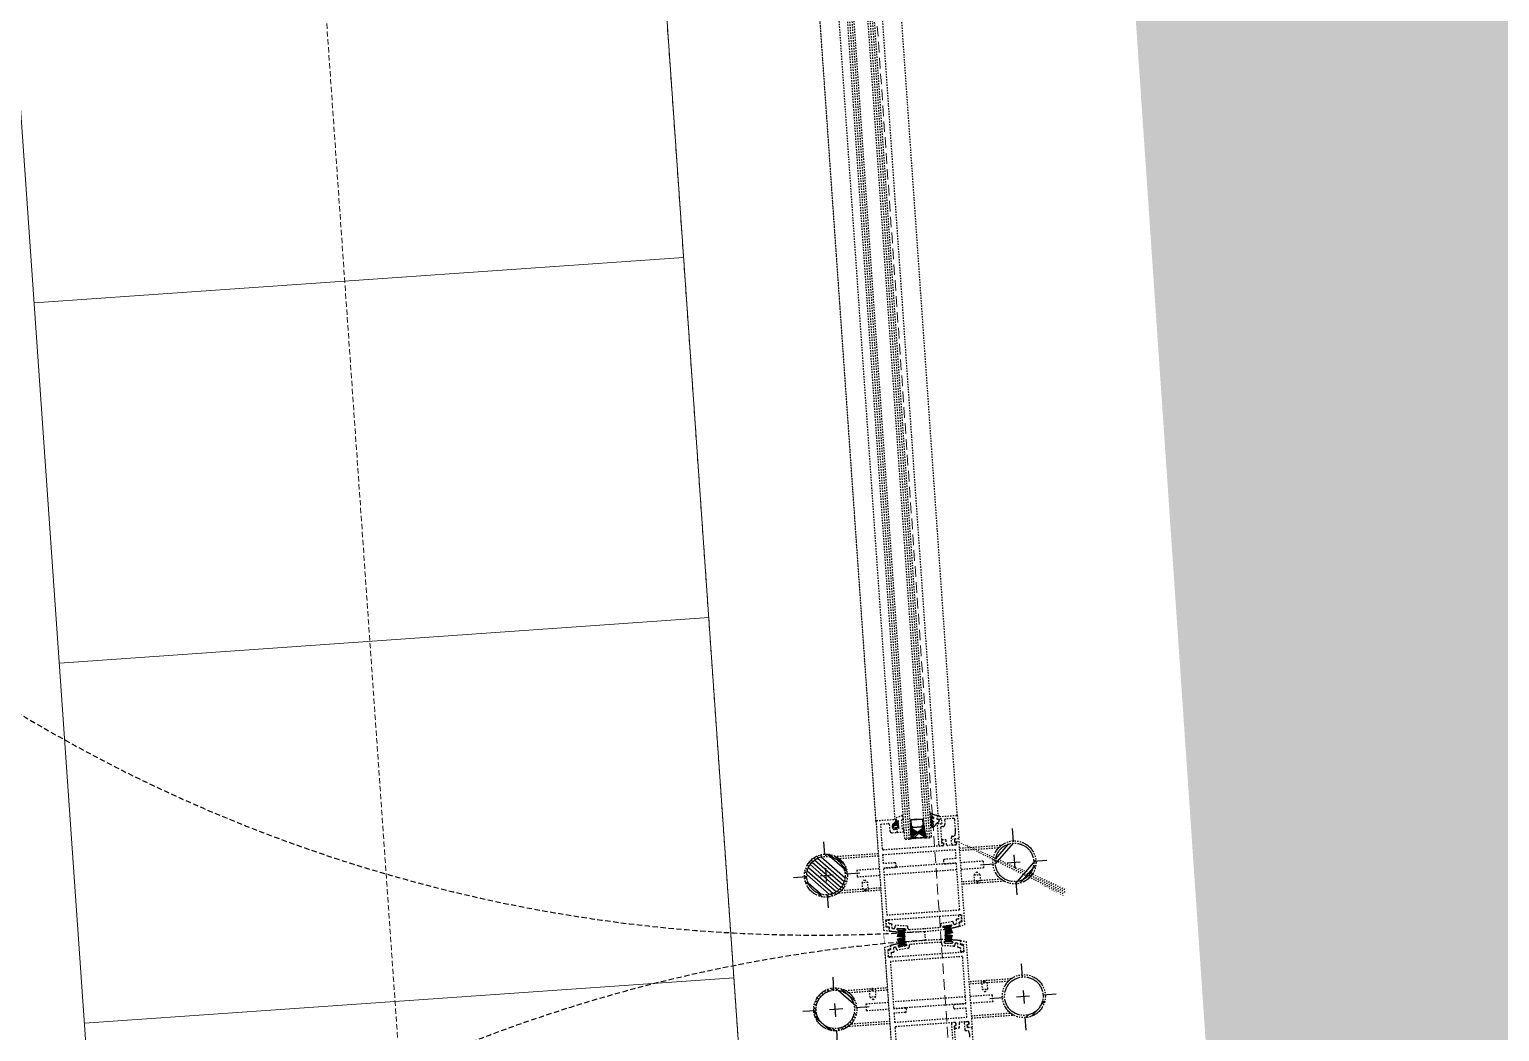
# Model space of a CAD drawing. Header units: millimetres. Extents: x 306 to 836129804, y -168137 to 818603917.
# Drawn here: x 834505250 to 834506549, y 818033985 to 818034870 of the extents above; entities that cross this region are included whole.
import ezdxf

# ---------------------------------------------------------------- set-up
doc = ezdxf.new("R2010")
doc.units = ezdxf.units.MM
doc.header["$LTSCALE"] = 3
for name, pattern in [('ACAD_ISO03W100', [30, 12, -18]), ('B0606', [0.7813, 0.39065, -0.39065]), ('B0701', [2.34375, 1.5625, -0.78125]), ('B0703', [4.6875, 3.125, -1.5625]), ('CENTER2', [1.125, 0.75, -0.125, 0.125, -0.125])]:
    doc.linetypes.add(name, pattern=pattern)
for name, color, linetype in [('_LTC', 251, 'Continuous'), ('CEN', 8, 'CENTER2'), ('ELASTOMER', 251, 'Continuous'), ('ELASTOMER-V', 251, 'Continuous'), ('EXTRUSION', 251, 'Continuous'), ('EXTRUSION-V', 251, 'Continuous'), ('GLASS', 251, 'Continuous'), ('GLASS-V', 251, 'Continuous'), ('HATCH', 251, 'Continuous'), ('SILICONE', 8, 'Continuous'), ('SILICONE-V', 9, 'Continuous'), ('ss', 1, 'Continuous'), ('STEEL', 251, 'Continuous'), ('STEEL-V', 251, 'Continuous')]:
    doc.layers.add(name, color=color, linetype=linetype)
for name, color, linetype, lineweight in [('Eva-New', 1, 'ACAD_ISO03W100', 18), ('Hatch (LTC&CB)', 252, 'Continuous', 35), ('UAJ-21EXWA', 251, 'Continuous', 35), ('UAJ-21EXWA-a', 251, 'Continuous', 9), ('UAJ-21EXWA-c', 251, 'Continuous', 9), ('UAJ-23FLOR-h', 251, 'Continuous', 9), ('UAJ-23FLOR-y', 251, 'B0701', 9), ('UAJ-23FLOR-z', 251, 'B0703', 9)]:
    doc.layers.add(name, color=color, linetype=linetype, lineweight=lineweight)

# ---------------------------------------------------------------- blocks, each defined once
blk = doc.blocks.new('*U1558')
at = {"layer": 'UAJ-21EXWA'}
blk.add_lwpolyline([(10500, 85), (10600, 85), (10600, 302), (10500, 302)], close=True, dxfattribs=at)
at = {"layer": 'UAJ-21EXWA-a'}
for points in [[(9800, 305), (9057.5, 305), (9057.5, 335), (9800, 335)], [(9800, 305), (10542.5, 305), (10542.5, 335), (9800, 335)], [(10546.5, 302), (10546.5, 335), (10553.5, 335), (10553.5, 302)], [(11300, 305), (10557.5, 305), (10557.5, 335), (11300, 335)]]:
    blk.add_lwpolyline(points, dxfattribs=at)
at = {"layer": 'UAJ-21EXWA-c'}
for p, q in [((9057.5, 325), (9800, 325)), ((10542.5, 325), (9800, 325)), ((10530.5, 315), (10530.5, 325)), ((10557.5, 325), (11300, 325)), ((10569.5, 315), (10569.5, 325)), ((9800, 315), (9057.5, 315)), ((9800, 315), (10542.5, 315)), ((11300, 315), (10557.5, 315))]:
    blk.add_line(p, q, dxfattribs=at)
blk.add_lwpolyline([(10505, 90), (10595, 90), (10595, 297), (10505, 297)], close=True, dxfattribs=at)
for points in [[(10505, 247), (10595, 247)], [(10505, 242), (10595, 242)]]:
    blk.add_lwpolyline(points, dxfattribs=at)
blk = doc.blocks.new('A$C79175812')
at = {"linetype": 'Continuous'}
for p, q in [((6.2, 5.5), (0, 6)), ((6.2, 4.9), (0, 5.1)), ((6.4, 4), (0, 3.3)), ((6.1, 6), (0.1, 6.6)), ((6.3, 4.4), (0.1, 4.1)), ((6.4, 3.5), (0.2, 2.4)), ((6.5, 3), (0.4, 1.4)), ((6.5, 2.5), (0.6, 0.5)), ((6.6, 1.9), (0.8, 0))]:
    blk.add_line(p, q, dxfattribs=at)
blk.add_lwpolyline([(6.7, 0.6), (6, 7.4), (7.1, 7.5), (7.8, 0.8)], close=True, dxfattribs=at)
blk = doc.blocks.new('IGU B')
h = blk.add_hatch()
h.set_pattern_fill('HONEY', color=256, scale=10, style=0)
h.set_pattern_definition([(360, (-22, -1), (1.875, -1.08253), [1.25, -2.5]), (240, (-22, -1), (-1.875, -1.08253), [1.25, -2.5]), (300, (-22, -1), (4e-09, -2.165064), [-2.5, 1.25])])
edge = h.paths.add_edge_path()
edge.add_arc((-11.2, 10.8), 0.2, 180, 232)
edge.add_line((-11.4, 10.6), (-9.7, 9.3))
edge.add_arc((-9.6, 9.5), 0.2, 232, 270)
edge.add_line((-9.6, 9.3), (-6, 9.3))
edge.add_line((-6, 9.3), (-2.4, 9.3))
edge.add_arc((-2.4, 9.5), 0.2, 270, 308)
edge.add_line((-2.3, 9.3), (-0.6, 10.6))
edge.add_arc((-0.7, 10.8), 0.2, 308, 360)
edge.add_line((-0.5, 10.8), (-0.5, 15.5))
edge.add_arc((-0.7, 15.5), 0.2, 0, 90)
edge.add_line((-0.8, 15.7), (-11.2, 15.7))
edge.add_arc((-11.2, 15.5), 0.2, 90, 180)
edge.add_line((-11.4, 15.5), (-11.4, 10.8))
at = {"layer": 'SILICONE'}
h = blk.add_hatch(dxfattribs=at)
h.set_pattern_fill('DOTS', color=256, scale=3, angle=180, style=0)
h.set_pattern_definition([(180, (-2190.91149, -5947.57504), (-0.09375, -0.1875), [0, -0.1875])])
edge = h.paths.add_edge_path()
edge.add_arc((-10.8, -5.9), 15, 85.3838, 94.6162, ccw=False)
edge.add_arc((-9.6, 9.5), 0.474, 230.8945, 271.1055, ccw=False)
edge.add_line((-9.9, 9.1), (-11.6, 10.4))
edge.add_arc((-11.2, 10.8), 0.5, 180, 232, ccw=False)
edge.add_line((-11.8, 10.8), (-12, 10.8))
edge.add_line((-12, 10.8), (-12, 9))
h = blk.add_hatch(dxfattribs=at)
h.set_pattern_fill('DOTS', color=256, scale=3, angle=90, style=0)
h.set_pattern_definition([(90, (-2190.91149, -5947.57504), (-0.1875, 0.09375), [0, -0.1875])])
edge = h.paths.add_edge_path()
edge.add_arc((-1.2, -5.9), 15, 85.3838, 94.6162)
edge.add_arc((-2.4, 9.5), 0.474, 268.8945, 309.1055)
edge.add_line((-2.1, 9.1), (-0.4, 10.4))
edge.add_arc((-0.8, 10.8), 0.5, 308, 360)
edge.add_line((-0.2, 10.8), (0, 10.8))
edge.add_line((0, 10.8), (0, 9))
at = {"layer": 'SILICONE-V'}
h = blk.add_hatch(dxfattribs=at)
h.set_pattern_fill('ANSI37', color=256, scale=20, angle=45, style=0)
h.set_pattern_definition([(90, (0, 0), (-2.5, 4e-16), []), (180, (0, 0), (-4e-16, -2.5), [])])
edge = h.paths.add_edge_path()
edge.add_arc((-6, -64.4), 63.7, 83.6958, 96.3042)
edge.add_line((-13, -1), (-12, 0))
edge.add_line((-12, 0), (-12, 9))
edge.add_arc((-10.8, -6.8), 15.8, 85.5337, 94.4663, ccw=False)
edge.add_line((-9.5, 9), (-2.5, 9))
edge.add_arc((-1.2, -5.8), 14.8, 85.2311, 94.7689, ccw=False)
edge.add_line((0, 9), (0, 0))
edge.add_line((0, 0), (1, -1))
for p, q in [((-9.2, 16, 0), (-9.2, 15.7, 0)), ((-8.6, 16, 0), (-8.6, 15.7, 0)), ((-3.4, 16, 0), (-3.4, 15.7, 0)), ((-2.8, 16, 0), (-2.8, 15.7, 0))]:
    blk.add_line(p, q)
for points in [[(-6, 9), (-2.4, 9, 0.167343), (-2.1, 9.1), (-0.4, 10.4, 0.230868), (-0.2, 10.8), (-0.2, 15.5, 0.414214), (-0.8, 16), (-6, 16), (-11.2, 16, 0.414214), (-11.8, 15.5), (-11.8, 10.8, 0.230868), (-11.6, 10.4), (-9.9, 9.1, 0.167343), (-9.6, 9)], [(-11.4, 10.8, 0.230868), (-11.4, 10.6), (-9.7, 9.3, 0.167343), (-9.6, 9.3), (-6, 9.3), (-2.4, 9.3, 0.167343), (-2.3, 9.3), (-0.6, 10.6, 0.230868), (-0.5, 10.8), (-0.5, 15.5, 0.414214), (-0.8, 15.7), (-11.2, 15.7, 0.414214), (-11.4, 15.5)]]:
    blk.add_lwpolyline(points, format="xyb", close=True)
at = {"layer": 'SILICONE'}
for points in [[(1, -1, 0.05507), (-13, -1), (-12, 0), (-12, 9, -0.038996), (-9.5, 9), (-2.5, 9, -0.041641), (0, 9), (0, 0)], [(-12, 9, -0.040306), (-9.6, 9, -0.177276), (-9.9, 9.1), (-11.6, 10.4, -0.230868), (-11.8, 10.8), (-12, 10.8)], [(0, 9, 0.040306), (-2.4, 9, 0.177276), (-2.1, 9.1), (-0.4, 10.4, 0.230868), (-0.2, 10.8), (0, 10.8)]]:
    blk.add_lwpolyline(points, format="xyb", close=True, dxfattribs=at)
blk = doc.blocks.new('EWS3 double door')
at = {"layer": 'ELASTOMER-V', "linetype": 'B0606'}
h = blk.add_hatch(dxfattribs=at)
h.set_pattern_fill('ANSI31', color=256, scale=15, style=0)
h.set_pattern_definition([(135, (-72789.537, 21586.7557), (1.325825, 1.325825), [])])
edge = h.paths.add_edge_path()
edge.add_arc((-73448.4, 21866.8), 0.3, 443.8744, 540)
edge.add_line((-73448.7, 21866.8), (-73448.7, 21865.2))
edge.add_line((-73448.7, 21865.2), (-73451.2, 21865.2))
edge.add_line((-73451.2, 21865.2), (-73451.2, 21867.4))
edge.add_line((-73451.2, 21867.4), (-73451.4, 21867.4))
edge.add_arc((-73451, 21866.2), 1.29, 110.1753, 168.7382)
edge.add_arc((-73466.9, 21868.3), 14.8, 325.1246, 352.5786, ccw=False)
edge.add_arc((-73454.4, 21859.7), 0.4, 152.9981, 276.1279)
edge.add_arc((-73455.9, 21864.4), 5.31, 286.2793, 332.8157)
edge.add_arc((-73450.9, 21861.8), 0.3, 90, 152.4549, ccw=False)
edge.add_line((-73450.9, 21862.1), (-73450.2, 21862.1))
edge.add_arc((-73450.2, 21861.8), 0.3, -27.0813, 90, ccw=False)
edge.add_arc((-73455.7, 21865.3), 6.86, 307.5366, 328.1288, ccw=False)
edge.add_arc((-73451.2, 21859.7), 0.4, 152.9981, 276.1278)
edge.add_arc((-73451.5, 21863.6), 4.28, 275.4061, 334.0056)
edge.add_arc((-73447.4, 21861.6), 0.3, 90, 158.9642, ccw=False)
edge.add_line((-73447.4, 21861.9), (-73446.9, 21861.9))
edge.add_arc((-73446.9, 21861.6), 0.3, -19.289, 90, ccw=False)
edge.add_arc((-73449.5, 21862.5), 3.03, 299.8584, 340.2156, ccw=False)
edge.add_arc((-73447.6, 21859.7), 0.4, 152.9981, 276.1278)
edge.add_arc((-73447.9, 21862.3), 3.01, 275.726, 323.8042)
edge.add_arc((-73442.7, 21859.1), 3.09, 132.6612, 152.0795, ccw=False)
edge.add_line((-73444.8, 21861.3), (-73444, 21861.3))
edge.add_arc((-73444.1, 21860.7), 0.618, 307.3204, 439.9711, ccw=False)
edge.add_arc((-73444.9, 21862.1), 2.19, 267.0776, 303.5824, ccw=False)
edge.add_arc((-73444.7, 21859.7), 0.4, 152.998, 276.1278)
edge.add_arc((-73444.5, 21862.1), 2.84, 266.6947, 321.7001)
edge.add_arc((-73444.2, 21860.7), 2.03, 350.5805, 407.6819)
edge.add_arc((-73435.4, 21872.6), 12.8, 209.1762, 234.2146, ccw=False)
edge.add_arc((-73448.6, 21863.7), 3.36, 412.0346, 445.7642)
h = blk.add_hatch(dxfattribs=at)
h.set_pattern_fill('ANSI31', color=256, scale=15, style=0)
h.set_pattern_definition([(135, (-72789.537, 21574.7557), (1.325825, 1.325825), [])])
edge = h.paths.add_edge_path()
edge.add_line((-73442.9, 21829.2), (-73439.9, 21829.2))
edge.add_line((-73439.9, 21829.2), (-73439.9, 21835.2))
edge.add_line((-73439.9, 21835.2), (-73442.3, 21835.2))
edge.add_line((-73442.3, 21835.2), (-73442.3, 21834))
edge.add_line((-73442.3, 21834), (-73450.9, 21834))
edge.add_line((-73450.9, 21834), (-73450.9, 21835.2))
edge.add_line((-73450.9, 21835.2), (-73453.8, 21835.2))
edge.add_arc((-73453.8, 21834.7), 0.5, 90, 180)
edge.add_line((-73454.3, 21834.7), (-73452.3, 21828.1))
edge.add_line((-73452.3, 21828.1), (-73451.2, 21828.1))
edge.add_line((-73451.2, 21828.1), (-73451.2, 21829.2))
edge.add_line((-73451.2, 21829.2), (-73447.4, 21829.2))
edge.add_arc((-73447.4, 21828.2), 1, -0.2582, 90, ccw=False)
edge.add_line((-73446.4, 21828.2), (-73446.4, 21827.5))
edge.add_line((-73446.4, 21827.5), (-73447.8, 21827.9))
edge.add_line((-73447.8, 21827.9), (-73447.9, 21826.7))
edge.add_line((-73447.9, 21826.7), (-73445.3, 21826))
edge.add_line((-73445.3, 21826), (-73442.8, 21826.6))
edge.add_line((-73442.8, 21826.6), (-73442.8, 21827.9))
edge.add_line((-73442.8, 21827.9), (-73444.2, 21827.5))
edge.add_line((-73444.2, 21827.5), (-73444.2, 21828.2))
edge.add_arc((-73443.1, 21828.1), 1.14, 81.6429, 176.8341, ccw=False)
edge = h.paths.add_edge_path(flags=16)
edge.add_line((-73450.4, 21832.6), (-73442.7, 21832.6))
edge.add_arc((-73442.7, 21832.1), 0.5, 0, 90, ccw=False)
edge.add_line((-73442.2, 21832.1), (-73442.2, 21831.5))
edge.add_arc((-73442.7, 21831.5), 0.5, 270, 360, ccw=False)
edge.add_line((-73442.7, 21831), (-73450.4, 21831))
edge.add_arc((-73450.4, 21831.5), 0.5, 180, 270, ccw=False)
edge.add_line((-73450.9, 21831.5), (-73450.9, 21832.1))
edge.add_arc((-73450.4, 21832.1), 0.5, 90, 180, ccw=False)
at = {"layer": 'HATCH', "linetype": 'B0606'}
h = blk.add_hatch(dxfattribs=at)
h.set_pattern_fill('ANSI32', color=256, scale=0.3, style=0)
h.set_pattern_definition([(315, (-93888.6235, 49681.4213), (-2.02055763, -2.02055763), []), (315, (-93887.2765, 49681.4213), (-2.02055763, -2.02055763), [])])
edge = h.paths.add_edge_path(flags=17)
edge.add_arc((-73406.2, 21930.7), 17, 86.0011, 446.0011)
edge = h.paths.add_edge_path()
edge.add_arc((-73406.2, 21930.7), 19, 86.0011, 446.0011)
h = blk.add_hatch(dxfattribs=at)
h.set_pattern_fill('ANSI32', color=256, scale=0.3, style=0)
h.set_pattern_definition([(315, (-94088.2378, 49681.4213), (-2.02055763, -2.02055763), []), (315, (-94086.8907, 49681.4213), (-2.02055763, -2.02055763), [])])
edge = h.paths.add_edge_path(flags=17)
edge.add_arc((-73287.8, 21930.7), 17, 86.0011, 446.0011)
edge = h.paths.add_edge_path()
edge.add_arc((-73287.8, 21930.7), 19, 86.0011, 446.0011)
h = blk.add_hatch(dxfattribs=at)
h.set_pattern_fill('ANSI32', color=256, scale=0.3, style=0)
h.set_pattern_definition([(45, (-93888.6235, -5986.936), (-2.02055763, 2.02055763), []), (45, (-93887.2765, -5986.936), (-2.02055763, 2.02055763), [])])
edge = h.paths.add_edge_path(flags=17)
edge.add_arc((-73406.2, 21763.7), 17, 86.0011, 446.0011)
edge = h.paths.add_edge_path()
edge.add_arc((-73406.2, 21763.7), 19, 86.0011, 446.0011)
h = blk.add_hatch(dxfattribs=at)
h.set_pattern_fill('ANSI32', color=256, scale=0.3, style=0)
h.set_pattern_definition([(45, (-94088.2378, -5986.936), (-2.02055763, 2.02055763), []), (45, (-94086.8907, -5986.936), (-2.02055763, 2.02055763), [])])
edge = h.paths.add_edge_path(flags=17)
edge.add_arc((-73287.8, 21763.7), 17, 86.0011, 446.0011)
edge = h.paths.add_edge_path()
edge.add_arc((-73287.8, 21763.7), 19, 86.0011, 446.0011)
at = {"linetype": 'B0606'}
blk.add_line((-73351, 21847.2), (-73343, 21847.2), dxfattribs=at)
at = {"layer": 'CEN', "linetype": 'B0606', "ltscale": 10}
for p, q in [((-73406.2, 21900.7), (-73406.2, 21960.7)), ((-73287.8, 21900.7), (-73287.8, 21960.7)), ((-73436.2, 21930.7), (-73376.2, 21930.7)), ((-73257.8, 21930.7), (-73317.8, 21930.7)), ((-73406.2, 21793.7), (-73406.2, 21733.7)), ((-73287.8, 21793.7), (-73287.8, 21733.7)), ((-73436.2, 21763.7), (-73376.2, 21763.7)), ((-73257.8, 21763.7), (-73317.8, 21763.7))]:
    blk.add_line(p, q, dxfattribs=at)
at = {"layer": 'ELASTOMER', "linetype": 'B0606', "elevation": 0}
for points in [[(-73448.4, 21867.1, 0.445886), (-73448.7, 21866.8), (-73448.7, 21865.2), (-73451.2, 21865.2), (-73451.2, 21867.4), (-73451.4, 21867.4, 0.26124), (-73452.3, 21866.4, -0.120367), (-73454.8, 21859.9, 0.595704), (-73454.4, 21859.3, 0.205891), (-73451.2, 21862, -0.279463), (-73450.9, 21862.1), (-73450.2, 21862.1, -0.560493), (-73449.9, 21861.7, -0.090093), (-73451.5, 21859.9, 0.595704), (-73451.1, 21859.3, 0.26141), (-73447.7, 21861.7, -0.310337), (-73447.4, 21861.9), (-73446.9, 21861.9, -0.51663), (-73446.6, 21861.5, -0.177934), (-73448, 21859.9, 0.595704), (-73447.6, 21859.3, 0.212913), (-73445.5, 21860.5, -0.084931), (-73444.8, 21861.3), (-73444, 21861.3, -0.653452), (-73443.7, 21860.2, -0.160643), (-73445, 21859.9, 0.595704), (-73444.6, 21859.3, 0.244723), (-73442.2, 21860.4, 0.254439), (-73442.9, 21862.2, -0.109687), (-73446.6, 21866.4, 0.148245), (-73448.4, 21867.1)], [(-73442.9, 21829.2), (-73439.9, 21829.2), (-73439.9, 21835.2), (-73442.3, 21835.2), (-73442.3, 21834), (-73450.9, 21834), (-73450.9, 21835.2), (-73453.8, 21835.2, 0.414214), (-73454.3, 21834.7), (-73452.3, 21828.1), (-73451.2, 21828.1), (-73451.2, 21829.2), (-73447.4, 21829.2, -0.415534), (-73446.4, 21828.2), (-73446.4, 21827.5), (-73447.8, 21827.9), (-73447.9, 21826.7), (-73445.3, 21826), (-73442.8, 21826.6), (-73442.8, 21827.9), (-73444.2, 21827.5), (-73444.2, 21828.2, -0.441007), (-73442.9, 21829.2)]]:
    blk.add_lwpolyline(points, format="xyb", dxfattribs=at)
at = {"layer": 'EXTRUSION', "linetype": 'B0606'}
for points in [[(-73356.5, 21816.2, 0.414214), (-73357, 21815.7), (-73357, 21814.2, -0.414214), (-73357.5, 21813.7), (-73363, 21813.7, -0.414214), (-73363.5, 21814.2), (-73363.5, 21847.2), (-73363.5, 21880.2, -0.414214), (-73363, 21880.7), (-73357.5, 21880.7, -0.414214), (-73357, 21880.2), (-73357, 21878.8, 0.414214), (-73356.5, 21878.3), (-73353.5, 21878.3), (-73354.5, 21883.2), (-73430.4, 21883.2), (-73430.4, 21880.1, 0.414214), (-73429.4, 21879.1), (-73427.9, 21879.1), (-73427.9, 21880.8), (-73426.2, 21880.8, -0.414214), (-73425.2, 21879.8), (-73425.2, 21872.9, -0.414214), (-73426.2, 21871.9), (-73430.4, 21871.9), (-73430.4, 21868.8, 0.414214), (-73429.4, 21867.8), (-73427.9, 21867.8), (-73427.9, 21869.4), (-73426.2, 21869.4, -0.414214), (-73425.2, 21868.4), (-73425.2, 21816.2, -0.414214), (-73426.2, 21815.2), (-73448.2, 21815.2), (-73448.2, 21821.7, -0.414214), (-73447.2, 21822.7), (-73441.9, 21822.7, 0.414214), (-73439.9, 21824.7), (-73439.9, 21829.2), (-73442.4, 21829.2, 0.414214), (-73443.7, 21827.9), (-73442.4, 21827.9), (-73442.4, 21826.4, -0.423295), (-73448, 21826.4), (-73448, 21827.9), (-73446.7, 21827.9, 0.414214), (-73448, 21829.2), (-73451.2, 21829.2), (-73451.2, 21811.2), (-73354.5, 21811.2), (-73353.5, 21816.2)], [(-73410.2, 21868.2, 0.414214), (-73409.2, 21869.2), (-73409.2, 21879.2), (-73367.5, 21879.2), (-73367.5, 21815.2), (-73409.2, 21815.2), (-73409.2, 21825.2, 0.414214), (-73410.2, 21826.2), (-73412.2, 21826.2, 0.414214), (-73413.2, 21825.2), (-73413.2, 21815.2), (-73421.2, 21815.2), (-73421.2, 21879.2), (-73413.2, 21879.2), (-73413.2, 21869.2, 0.414214), (-73412.2, 21868.2)], [(-73353.8, 21823.6, -0.414214), (-73354.3, 21823.1), (-73354.8, 21823.2, -0.414214), (-73355.2, 21823.7), (-73354.5, 21830.2, -0.414214), (-73354, 21830.6), (-73353.5, 21830.6, -0.414214), (-73353, 21830), (-73353.1, 21829.5, 0.414214), (-73352.6, 21829), (-73352.1, 21828.9, 0.420448), (-73351.6, 21829.4, 0.015235), (-73351, 21847.2, 0.015235), (-73351.6, 21865.1, 0.420448), (-73352.1, 21865.6), (-73352.6, 21865.5, 0.414214), (-73353.1, 21865), (-73353, 21864.5, -0.414214), (-73353.5, 21863.9), (-73354, 21863.9, -0.414214), (-73354.5, 21864.3), (-73355.2, 21870.8, -0.414214), (-73354.8, 21871.3), (-73354.3, 21871.4, -0.414214), (-73353.8, 21870.9), (-73353.7, 21870.4, 0.414214), (-73353.1, 21870), (-73352.6, 21870.1, 0.420449), (-73352.2, 21870.6, 0.0147), (-73353.4, 21878.2), (-73356.7, 21878.2, -0.414214), (-73357.2, 21878.7), (-73357.2, 21880, 0.414214), (-73357.7, 21880.5), (-73362.8, 21880.5, 0.414214), (-73363.3, 21880), (-73363.3, 21878.5, 0.414214), (-73362.8, 21878), (-73360.2, 21878, -0.414214), (-73359.7, 21877.5), (-73359.7, 21876.2, 0.414214), (-73359.2, 21875.7), (-73355.9, 21875.7, -0.364272), (-73355.4, 21875.2, -0.001805), (-73355.3, 21874.3, -0.42994), (-73356.1, 21873.2), (-73357, 21873.1, 0.414214), (-73357.9, 21872), (-73356.8, 21862.5, 0.414214), (-73355.7, 21861.7), (-73354.9, 21861.8, -0.429939), (-73353.7, 21860.8, -0.008299), (-73353.5, 21847.2, -0.008299), (-73353.7, 21833.7, -0.429939), (-73354.9, 21832.7), (-73355.7, 21832.8, 0.414214), (-73356.8, 21831.9), (-73357.9, 21822.5, 0.414214), (-73357, 21821.4), (-73356.1, 21821.3, -0.42994), (-73355.3, 21820.1, -0.001805), (-73355.4, 21819.2, -0.364272), (-73355.9, 21818.8), (-73359.2, 21818.8, 0.414214), (-73359.7, 21818.3), (-73359.7, 21816.9, -0.414214), (-73360.2, 21816.4), (-73362.8, 21816.4, 0.414214), (-73363.3, 21815.9), (-73363.3, 21814.4, 0.414214), (-73362.8, 21813.9), (-73357.7, 21813.9, 0.414214), (-73357.2, 21814.4), (-73357.2, 21815.8, -0.414214), (-73356.7, 21816.3), (-73353.4, 21816.3, 0.0147), (-73352.2, 21823.9, 0.420449), (-73352.6, 21824.4), (-73353.1, 21824.5, 0.414214), (-73353.7, 21824)], [(-73340.3, 21823.6, 0.414214), (-73339.7, 21823.1), (-73339.2, 21823.2, 0.414214), (-73338.8, 21823.7), (-73339.5, 21830.2, 0.414214), (-73340.1, 21830.6), (-73340.6, 21830.6, 0.414214), (-73341, 21830), (-73341, 21829.5, -0.414214), (-73341.4, 21829), (-73341.9, 21828.9, -0.420448), (-73342.5, 21829.4, -0.015235), (-73343, 21847.2, -0.015235), (-73342.5, 21865.1, -0.420448), (-73341.9, 21865.6), (-73341.4, 21865.5, -0.414214), (-73341, 21865), (-73341, 21864.5, 0.414214), (-73340.6, 21863.9), (-73340.1, 21863.9, 0.414214), (-73339.5, 21864.3), (-73338.8, 21870.8, 0.414214), (-73339.2, 21871.3), (-73339.7, 21871.4, 0.414214), (-73340.3, 21870.9), (-73340.3, 21870.4, -0.414214), (-73340.9, 21870), (-73341.4, 21870.1, -0.420449), (-73341.8, 21870.6, -0.0147), (-73340.6, 21878.2), (-73337.4, 21878.2, 0.414214), (-73336.9, 21878.7), (-73336.9, 21880, -0.414214), (-73336.4, 21880.5), (-73331.2, 21880.5, -0.414214), (-73330.7, 21880), (-73330.7, 21878.5, -0.414214), (-73331.2, 21878), (-73333.9, 21878, 0.414214), (-73334.4, 21877.5), (-73334.4, 21876.2, -0.414214), (-73334.9, 21875.7), (-73338.1, 21875.7, 0.364272), (-73338.6, 21875.2, 0.001805), (-73338.8, 21874.3, 0.42994), (-73337.9, 21873.2), (-73337, 21873.1, -0.414214), (-73336.1, 21872), (-73337.2, 21862.5, -0.414214), (-73338.3, 21861.7), (-73339.2, 21861.8, 0.429939), (-73340.3, 21860.8, 0.008299), (-73340.5, 21847.2, 0.008299), (-73340.3, 21833.7, 0.429939), (-73339.2, 21832.7), (-73338.3, 21832.8, -0.414214), (-73337.2, 21831.9), (-73336.1, 21822.5, -0.414214), (-73337, 21821.4), (-73337.9, 21821.3, 0.42994), (-73338.8, 21820.1, 0.001805), (-73338.6, 21819.2, 0.364272), (-73338.1, 21818.8), (-73334.9, 21818.8, -0.414214), (-73334.4, 21818.3), (-73334.4, 21816.9, 0.414214), (-73333.9, 21816.4), (-73331.2, 21816.4, -0.414214), (-73330.7, 21815.9), (-73330.7, 21814.4, -0.414214), (-73331.2, 21813.9), (-73336.4, 21813.9, -0.414214), (-73336.9, 21814.4), (-73336.9, 21815.8, 0.414214), (-73337.4, 21816.3), (-73340.6, 21816.3, -0.0147), (-73341.8, 21823.9, -0.420449), (-73341.4, 21824.4), (-73340.9, 21824.5, -0.414214), (-73340.3, 21824)], [(-73283.8, 21868.2, -0.414214), (-73284.8, 21869.2), (-73284.8, 21879.2), (-73326.5, 21879.2), (-73326.5, 21815.2), (-73284.8, 21815.2), (-73284.8, 21825.2, -0.414214), (-73283.8, 21826.2), (-73281.8, 21826.2, -0.414214), (-73280.8, 21825.2), (-73280.8, 21815.2), (-73272.8, 21815.2), (-73272.8, 21879.2), (-73280.8, 21879.2), (-73280.8, 21869.2, -0.414214), (-73281.8, 21868.2)]]:
    blk.add_lwpolyline(points, format="xyb", close=True, dxfattribs=at)
at = {"layer": 'EXTRUSION', "linetype": 'B0606', "elevation": 0}
blk.add_lwpolyline([(-73441.1, 21867.7), (-73427.7, 21867.7), (-73427.7, 21869.2), (-73426.2, 21869.2, -0.414214), (-73425.2, 21868.2), (-73425.2, 21866.2, -0.414214), (-73426.2, 21865.2), (-73445.1, 21865.2), (-73445.1, 21867.2), (-73444.6, 21867.7), (-73444.6, 21869.2), (-73449.2, 21869.2), (-73449.2, 21868.2), (-73448.7, 21867.7), (-73448.7, 21865.2), (-73451.2, 21865.2), (-73451.2, 21883.2), (-73430.6, 21883.2), (-73430.6, 21879.1), (-73427.7, 21879.1), (-73427.7, 21880.6), (-73426.2, 21880.6, -0.414214), (-73425.2, 21879.6), (-73425.2, 21877.6, -0.414214), (-73426.2, 21876.6), (-73432.1, 21876.6, -0.414214), (-73433.1, 21877.6), (-73433.1, 21879.7, 0.096303), (-73439.1, 21880.7), (-73447.7, 21880.7, 0.414214), (-73448.7, 21879.7), (-73448.7, 21872.7, 0.414214), (-73447.7, 21871.7), (-73444.1, 21871.7, -0.414214), (-73442.1, 21869.7), (-73442.1, 21868.7, 0.414214)], format="xyb", close=True, dxfattribs=at)
at = {"layer": 'EXTRUSION', "linetype": 'B0606'}
blk.add_lwpolyline([(-73242.8, 21811.2), (-73339.6, 21811.2), (-73340.6, 21816.2), (-73337.6, 21816.2, -0.414214), (-73337.1, 21815.7), (-73337.1, 21814.2, 0.414214), (-73336.6, 21813.7), (-73331, 21813.7, 0.414214), (-73330.5, 21814.2), (-73330.5, 21847.2), (-73330.5, 21880.2, 0.414214), (-73331, 21880.7), (-73336.6, 21880.7, 0.414214), (-73337.1, 21880.2), (-73337.1, 21878.8, -0.414214), (-73337.6, 21878.3), (-73340.6, 21878.3), (-73339.6, 21883.2), (-73263.6, 21883.2), (-73263.6, 21880.1, -0.414214), (-73264.6, 21879.1), (-73266.1, 21879.1), (-73266.1, 21880.8), (-73267.8, 21880.8, 0.414214), (-73268.8, 21879.8), (-73268.8, 21872.9, 0.414214), (-73267.8, 21871.9), (-73263.6, 21871.9), (-73263.6, 21868.8, -0.414214), (-73264.6, 21867.8), (-73266.1, 21867.8), (-73266.1, 21869.4), (-73267.8, 21869.4, 0.414214), (-73268.8, 21868.4), (-73268.8, 21816.2, 0.414214), (-73267.8, 21815.2), (-73245.8, 21815.2)], format="xyb", dxfattribs=at)
at = {"layer": 'EXTRUSION', "linetype": 'B0606', "elevation": 0}
for points in [[(-73252.9, 21867.7), (-73266.3, 21867.7), (-73266.3, 21869.2), (-73267.8, 21869.2, 0.414214), (-73268.8, 21868.2), (-73268.8, 21866.2, 0.414214), (-73267.8, 21865.2), (-73248.9, 21865.2)], [(-73242.8, 21883.2), (-73263.5, 21883.2), (-73263.5, 21879.1), (-73266.3, 21879.1), (-73266.3, 21880.6), (-73267.8, 21880.6, 0.414214), (-73268.8, 21879.6), (-73268.8, 21877.6, 0.414214), (-73267.8, 21876.6), (-73262, 21876.6, 0.414214), (-73261, 21877.6), (-73261, 21879.7, -0.096303), (-73255, 21880.7)]]:
    blk.add_lwpolyline(points, format="xyb", dxfattribs=at)
at = {"layer": 'EXTRUSION-V', "linetype": 'B0606'}
for p, q in [((-73451.2, 21883.2, 0), (-74318.9, 21883.2, 0)), ((-73451.2, 21866.4), (-74711, 21866.4, 0)), ((-73451.2, 21828.1, 0), (-74710, 21828.1, 0)), ((-73451.2, 21811.2), (-74318.9, 21811.2))]:
    blk.add_line(p, q, dxfattribs=at)
at = {"layer": 'GLASS', "linetype": 'B0606'}
for points in [[(-74710, 21853.2), (-73434.2, 21853.2), (-73433.2, 21854.2), (-73433.2, 21858.2), (-73434.2, 21859.2), (-74710, 21859.2)], [(-74710, 21835.2), (-73434.2, 21835.2), (-73433.2, 21836.2), (-73433.2, 21840.2), (-73434.2, 21841.2), (-74710, 21841.2)]]:
    blk.add_lwpolyline(points, dxfattribs=at)
at = {"layer": 'GLASS', "linetype": 'B0701'}
for centre, start, end in [((-74717.2, 21847.2), 269.9981, 0.0019), ((-71976.9, 21847.2), 179.9981, 270.0019)]:
    blk.add_arc(centre, 1366.2, start, end, dxfattribs=at)
at = {"layer": 'GLASS-V', "linetype": 'B0606'}
for p, q in [((-74710, 21857.2, 0), (-73433.2, 21857.2)), ((-74710, 21855.2, 0), (-73433.2, 21855.2)), ((-74710, 21839.2, 0), (-73433.2, 21839.2)), ((-74710, 21837.2, 0), (-73433.2, 21837.2))]:
    blk.add_line(p, q, dxfattribs=at)
at = {"layer": 'ss', "linetype": 'B0606'}
for p, q in [((-73409.2, 21879.2), (-73409.2, 21815.2)), ((-73403.2, 21879.2), (-73403.2, 21815.2)), ((-73290.8, 21879.2), (-73290.8, 21815.2)), ((-73284.8, 21879.2), (-73284.8, 21815.2))]:
    blk.add_line(p, q, dxfattribs=at)
at = {"layer": 'STEEL', "linetype": 'B0606'}
for centre, radius in [((-73406.2, 21930.7), 19), ((-73287.8, 21930.7), 19), ((-73406.2, 21930.7), 17), ((-73287.8, 21930.7), 17), ((-73406.2, 21763.7), 19), ((-73406.2, 21763.7), 17), ((-73287.8, 21763.7), 19), ((-73287.8, 21763.7), 17)]:
    blk.add_circle(centre, radius, dxfattribs=at)
at = {"layer": 'STEEL-V', "linetype": 'B0606'}
for p, q in [((-73422.2, 21883.2), (-73422.2, 21920.5)), ((-73420.2, 21883.2), (-73420.2, 21917.9)), ((-73392.2, 21917.9), (-73392.2, 21883.2)), ((-73390.2, 21920.5), (-73390.2, 21883.2)), ((-73303.8, 21920.5), (-73303.8, 21883.2)), ((-73301.8, 21917.9), (-73301.8, 21883.2)), ((-73273.8, 21883.2), (-73273.8, 21917.9)), ((-73271.8, 21883.2), (-73271.8, 21920.5)), ((-73409.2, 21903.2), (-73403.2, 21903.2)), ((-73409.2, 21903.2), (-73409.2, 21883.2)), ((-73403.2, 21903.2), (-73403.2, 21883.2)), ((-73397.6, 21899.4), (-73400.1, 21896.9)), ((-73296.4, 21899.4), (-73293.9, 21896.9)), ((-73290.8, 21903.2), (-73290.8, 21883.2)), ((-73284.8, 21903.2), (-73290.8, 21903.2)), ((-73284.8, 21903.2), (-73284.8, 21883.2)), ((-73397.6, 21894.4), (-73400.1, 21896.9)), ((-73296.4, 21894.4), (-73293.9, 21896.9)), ((-73422.2, 21811.2), (-73422.2, 21774)), ((-73420.2, 21811.2), (-73420.2, 21776.6)), ((-73409.2, 21791.2), (-73409.2, 21811.2)), ((-73403.2, 21791.2), (-73403.2, 21811.2)), ((-73392.2, 21776.6), (-73392.2, 21811.2)), ((-73390.2, 21774), (-73390.2, 21811.2)), ((-73303.8, 21774), (-73303.8, 21811.2)), ((-73301.8, 21776.6), (-73301.8, 21811.2)), ((-73290.8, 21791.2), (-73290.8, 21811.2)), ((-73284.8, 21791.2), (-73284.8, 21811.2)), ((-73273.8, 21811.2), (-73273.8, 21776.6)), ((-73271.8, 21811.2), (-73271.8, 21774)), ((-73397.6, 21800.1), (-73400.1, 21797.6)), ((-73397.6, 21795.1), (-73400.1, 21797.6)), ((-73296.4, 21800.1), (-73293.9, 21797.6)), ((-73296.4, 21795.1), (-73293.9, 21797.6)), ((-73409.2, 21791.2), (-73403.2, 21791.2)), ((-73284.8, 21791.2), (-73290.8, 21791.2))]:
    blk.add_line(p, q, dxfattribs=at)
for points in [[(-73390.2, 21894.4), (-73397.6, 21894.4), (-73397.6, 21899.4), (-73390.2, 21899.4)], [(-73303.8, 21894.4), (-73296.4, 21894.4), (-73296.4, 21899.4), (-73303.8, 21899.4)], [(-73390.2, 21800.1), (-73397.6, 21800.1), (-73397.6, 21795.1), (-73390.2, 21795.1)], [(-73303.8, 21800.1), (-73296.4, 21800.1), (-73296.4, 21795.1), (-73303.8, 21795.1)]]:
    blk.add_lwpolyline(points, dxfattribs=at)
for points in [[(-73391.6, 21897.4), (-73391.6, 21896.3), (-73390.2, 21896.3), (-73390.2, 21897.4)], [(-73302.5, 21897.4), (-73302.5, 21896.3), (-73303.8, 21896.3), (-73303.8, 21897.4)], [(-73391.6, 21797.1), (-73391.6, 21798.1), (-73390.2, 21798.1), (-73390.2, 21797.1)], [(-73302.5, 21797.1), (-73302.5, 21798.1), (-73303.8, 21798.1), (-73303.8, 21797.1)]]:
    blk.add_lwpolyline(points, close=True, dxfattribs=at)
at = {"linetype": 'B0606', "rotation": 179.9999999999999}
blk.add_blockref('A$C79175812', (-73347.2, 21871.7), dxfattribs=at)
at = {"linetype": 'B0606', "xscale": -0.9999999999999998, "rotation": 179.9999999999999}
blk.add_blockref('A$C79175812', (-73346.8, 21871.7), dxfattribs=at)
at = {"linetype": 'B0606', "xscale": -0.9999999999999999}
blk.add_blockref('A$C79175812', (-73347.2, 21822.8), dxfattribs=at)
at = {"linetype": 'B0606'}
blk.add_blockref('A$C79175812', (-73346.8, 21822.8), dxfattribs=at)
at = {"layer": 'GLASS-V', "linetype": 'B0606', "rotation": 90}
blk.add_blockref('IGU B', (-73434.2, 21853.2), dxfattribs=at)
blk = doc.blocks.new('FAC-00-0')
at = {"layer": '_LTC'}
blk.add_lwpolyline([(834535654.4, 818035138.2), (834531807, 818042463.4, 0.251542), (834527168.9, 818045496.2), (834506145.7, 818045365.6, 0.400247), (834505518.9, 818044608.8), (834506473.7, 818030950.4)], format="xyb", dxfattribs=at)
at = {"layer": '_LTC', "xscale": -0.9999999999999999, "rotation": 93.99890841496001}
blk.add_blockref('*U1558', (834505603.7, 818044614.7, 0), dxfattribs=at)
blk.add_wipeout([(834506380.6, 818032639.7), (834506136.3, 818032622.7), (834506139.5, 818032576.3), (834506109.6, 818032574.2), (834505900.9, 818035559.9), (834505933.8, 818035562.2), (834505937, 818035515.8), (834506182.6, 818035533)]).translate(0, 0, 0).dxf.layer = '_LTC'
at = {"layer": '_LTC', "rotation": 273.9989084051782}
blk.add_blockref('EWS3 double door', (834489362.1, 817959377.5, 0), dxfattribs=at)
blk = doc.blocks.new('*U1689')
at = {"layer": 'UAJ-23FLOR-h'}
h = blk.add_hatch(dxfattribs=at)
h.set_pattern_fill('ANSI31', color=256, scale=100, angle=315)
h.set_pattern_definition([(0, (375, 66830.3), (9e-14, 317.5), [])])
h.paths.add_polyline_path([(0, 19901.2), (0, 47929.1), (575, 47929.1), (575, 19901.2)])
for p, q in [((0, 19901.2), (0, 47929.1)), ((575, 47929.1), (575, 20174.2))]:
    blk.add_line(p, q, dxfattribs=at)

msp = doc.modelspace()

# ---------------------------------------------------------------- hatches: boundary and pattern name
at = {"layer": 'Hatch (LTC&CB)', "ltscale": 0.5}
h = msp.add_hatch(color=256, dxfattribs=at)
h.dxf.hatch_style = 1
h.paths.add_polyline_path([(834513554.3, 817967164.2), (834513136, 817973147.6), (834516444.2, 817973378.9), (834516862.5, 817967395.5)])
edge = h.paths.add_edge_path()
edge.add_line((834574531.3, 818045981.8), (834554099.9, 818044553.5))
edge.add_line((834554099.9, 818044553.5), (834551123.8, 818044183.8))
edge.add_line((834551123.8, 818044183.8), (834548209, 818043477.5))
edge.add_line((834548209, 818043477.5), (834545391.4, 818042450))
edge.add_line((834545391.4, 818042450), (834542706.2, 818041114.2))
edge.add_line((834542706.2, 818041114.2), (834540187, 818039486.7))
edge.add_line((834540187, 818039486.7), (834537891.1, 818037557))
edge.add_line((834537891.1, 818037557), (834535879.1, 818035334))
edge.add_line((834535879.1, 818035334), (834535855.4, 818035294.3))
edge.add_line((834535855.4, 818035294.3), (834532032.7, 818042572.4))
edge.add_line((834532032.7, 818042572.4), (834531164.1, 818043800.1))
edge.add_line((834531164.1, 818043800.1), (834530021.3, 818044771.4))
edge.add_line((834530021.3, 818044771.4), (834528673.2, 818045435.3))
edge.add_line((834528673.2, 818045435.3), (834527205.4, 818045748.7))
edge.add_line((834527205.4, 818045748.7), (834506196.4, 818045615.4))
edge.add_arc((834506271.2, 818044617.8), 1000.4, 94.2895, 184.8386)
edge.add_line((834505274.4, 818044533.5), (834507175, 818017345.1))
edge.add_arc((834508006.2, 818017538.1), 853.3, 193.0721, 241.775)
edge.add_line((834507602.7, 818016786.2), (834508069.1, 818016499.3))
edge.add_line((834508069.1, 818016499.3), (834506033.1, 818013635.9))
edge.add_arc((834507255.7, 818012765.2), 1501, 144.5438, 184.7118)
edge.add_line((834505759.8, 818012641.9), (834510574.8, 817943765))
edge.add_arc((834512461.4, 817944222.1), 1941.2, 193.6193, 275.777)
edge.add_line((834512656.8, 817942290.8), (834514135, 817942432.8))
edge.add_line((834514135, 817942432.8), (834515639.6, 817942609.7))
edge.add_line((834515639.6, 817942609.7), (834517125.2, 817942816.6))
edge.add_line((834517125.2, 817942816.6), (834518606.1, 817943055))
edge.add_line((834518606.1, 817943055), (834520081.6, 817943324.7))
edge.add_line((834520081.6, 817943324.7), (834521550.7, 817943623.4))
edge.add_line((834521550.7, 817943623.4), (834523003.2, 817943997.2))
edge.add_line((834523003.2, 817943997.2), (834524434.7, 817944444.8))
edge.add_line((834524434.7, 817944444.8), (834525841.4, 817944965.1))
edge.add_line((834525841.4, 817944965.1), (834527219.6, 817945556.7))
edge.add_line((834527219.6, 817945556.7), (834528566.5, 817946218.3))
edge.add_line((834528566.5, 817946218.3), (834529949.2, 817946963))
edge.add_line((834529949.2, 817946963), (834530025.4, 817945888.7))
edge.add_line((834530025.4, 817945888.7), (834530524.2, 817945923.5))
edge.add_line((834530524.2, 817945923.5), (834531068.3, 817946109.9))
edge.add_line((834531068.3, 817946109.9), (834531037.9, 817946545.8))
edge.add_line((834531037.9, 817946545.8), (834533865.3, 817946000))
edge.add_line((834533865.3, 817946000), (834536130.1, 817945599.4))
edge.add_line((834536130.1, 817945599.4), (834538400.2, 817945229.7))
edge.add_line((834538400.2, 817945229.7), (834540675.1, 817944891.1))
edge.add_line((834540675.1, 817944891.1), (834542954.5, 817944583.7))
edge.add_line((834542954.5, 817944583.7), (834545237.9, 817944307.7))
edge.add_line((834545237.9, 817944307.7), (834547578.8, 817944055.9))
edge.add_line((834547578.8, 817944055.9), (834549775.2, 817943852.7))
edge.add_line((834549775.2, 817943852.7), (834552166.7, 817943704.7))
edge.add_line((834552166.7, 817943704.7), (834554408, 817943602.5))
edge.add_line((834554408, 817943602.5), (834556706.9, 817943525.9))
edge.add_line((834556706.9, 817943525.9), (834559062.8, 817943492.3))
edge.add_line((834559062.8, 817943492.3), (834561264.8, 817943499.6))
edge.add_line((834561264.8, 817943499.6), (834563662.8, 817943545.8))
edge.add_line((834563662.8, 817943545.8), (834565905.1, 817943629.5))
edge.add_line((834565905.1, 817943629.5), (834568202.2, 817943747.6))
edge.add_line((834568202.2, 817943747.6), (834570497.2, 817943902.5))
edge.add_line((834570497.2, 817943902.5), (834572789.3, 817944094.2))
edge.add_line((834572789.3, 817944094.2), (834575076.9, 817944322.4))
edge.add_line((834575076.9, 817944322.4), (834577358.8, 817944599.7))
edge.add_arc((834577188.4, 817949142.5), 4546, 272.1486, 348.0755)
edge.add_line((834581636.3, 817948203.2), (834581931.6, 817949988.8))
edge.add_line((834581931.6, 817949988.8), (834582222.9, 817952167.7))
edge.add_line((834582222.9, 817952167.7), (834582444.6, 817954354.4))
edge.add_line((834582444.6, 817954354.4), (834582596.7, 817956553.6))
edge.add_line((834582596.7, 817956553.6), (834582678.7, 817958758.7))
edge.add_line((834582678.7, 817958758.7), (834582689.6, 817961000.7))
edge.add_line((834582689.6, 817961000.7), (834582627.8, 817963239.9))
edge.add_line((834582627.8, 817963239.9), (834582495, 817965475.7))
edge.add_line((834582495, 817965475.7), (834582352, 817967521.5))
edge.add_line((834582352, 817967521.5), (834582377.3, 817967501.3))
edge.add_line((834582377.3, 817967501.3), (834583280.4, 817967592.4))
edge.add_line((834583280.4, 817967592.4), (834582885.7, 817972682.3))
edge.add_line((834582885.7, 817972682.3), (834582550.8, 817977040.1))
edge.add_line((834582550.8, 817977040.1), (834582280.7, 817980552.7))
edge.add_line((834582280.7, 817980552.7), (834582016.1, 817983880.3))
edge.add_line((834582016.1, 817983880.3), (834581737.3, 817986867.3))
edge.add_line((834581737.3, 817986867.3), (834581397.8, 817990004.4))
edge.add_line((834581397.8, 817990004.4), (834578831.3, 818011297.9))
edge.add_line((834578831.3, 818011297.9), (834578649.4, 818012963.5))
edge.add_line((834578649.4, 818012963.5), (834576771.5, 818039832.1))
edge.add_line((834576771.5, 818039832.1), (834576279.8, 818039797.7))
edge.add_line((834576279.8, 818039797.7), (834575932.2, 818044771.2))
edge.add_arc((834574630, 818044680.2), 1305.4, 3.9947, 94.3359)

# ---------------------------------------------------------------- next in the draw order: block references
msp.add_blockref('FAC-00-0', (0, 0))

# ---------------------------------------------------------------- next in the draw order: hatches: boundary and pattern name
at = {"layer": 'Eva-New', "linetype": 'Continuous', "ltscale": 0.01}
h = msp.add_hatch(dxfattribs=at)
h.set_pattern_fill('ANSI31', color=8, scale=350, angle=4)
edge = h.paths.add_edge_path()
edge.add_arc((834611513.5, 818068145.3), 14100, 55.19003, 154.55961)
edge.add_line((834598780.8, 818074202.3), (834595240.4, 818066761.5))
edge.add_arc((834589822.4, 818069339.4), 6000, 273.99891, 334.55466, ccw=False)
edge.add_line((834590240.8, 818063354), (834585554.5, 818063026.4))
edge.add_arc((834584989.7, 818071106.6), 8100, 264.22005, 273.99891, ccw=False)
edge.add_line((834584173.9, 818063047.8), (834580415.7, 818063428.2))
edge.add_arc((834579106.5, 818050494.3), 13000, 84.22005, 93.99078)
edge.add_line((834578201.8, 818063462.8), (834574221.9, 818063185.1))
edge.add_arc((834573731.5, 818070170.7), 7002.7, 184.51827, 274.01606, ccw=False)
edge.add_arc((834553791.1, 818068592.8), 13000, 4.5275, 25.16519)
edge.add_line((834565557.2, 818074120.8), (834563375.7, 818078764))
edge.add_arc((834569693, 818081779.4), 7000, 186.262, 205.51623, ccw=False)
edge.add_line((834562734.7, 818081015.8), (834561851.4, 818093822.5))
edge.add_arc((834568795.8, 818094576.9), 6985.2, 103.79341, 186.19964, ccw=False)
edge.add_line((834567130.3, 818101360.6), (834607739, 818104323.6))
edge.add_arc((834606780.3, 818117304), 13015.7, 274.22381, 392.85963)
edge.add_arc((834623587.3, 818128173.9), 7000, 183.99891, 212.95394, ccw=False)
edge.add_line((834616604.4, 818127685.7), (834614554.5, 818157541.2))
edge.add_line((834614554.5, 818157541.2), (834608569.1, 818157122.8))
edge.add_line((834608569.1, 818157122.8), (834610619, 818127267.3))
edge.add_arc((834623587.3, 818128173.9), 13000, 183.99891, 212.85793)
edge.add_arc((834606785.2, 818117301.6), 7013, -85.8705, 32.99491, ccw=False)
edge.add_line((834607290.2, 818110306.8), (834542916.4, 818105772.6))
edge.add_line((834542916.4, 818105772.6), (834543332.2, 818099784.9))
edge.add_line((834543332.2, 818099784.9), (834548339.9, 818100139.7))
edge.add_arc((834548849.6, 818093135.6), 7022.6, 1.91789, 94.16193, ccw=False)
edge.add_line((834555868.3, 818093370.6), (834556822.6, 818079614.5))
edge.add_arc((834565030.4, 818080333.9), 8239.3, 185.00928, 211.27676)
edge.add_line((834557988.5, 818076056.3), (834560014.6, 818071842.8))
edge.add_arc((834553704.9, 818068780), 7013.8, -83.41201, 25.89189, ccw=False)
edge.add_line((834554509.6, 818061812.5), (834511331.3, 818058806.1))
edge.add_arc((834510845.1, 818065789.2), 7000, 141.87988, 273.9829, ccw=False)
edge.add_arc((834495100.3, 818078140.9), 13011.5, 321.88927, 363.99664)
edge.add_line((834508080.2, 818079047.8), (834507303.1, 818090245))
edge.add_arc((834514286.1, 818090733.2), 7000, 94.21783, 183.99891, ccw=False)
edge.add_line((834513771.3, 818097714.2), (834514324.3, 818097755))
edge.add_line((834514324.3, 818097755), (834515094.2, 818097812.3))
edge.add_arc((834515888.8, 818090839.1), 7018.3, 4.39119, 96.5007, ccw=False)
edge.add_line((834522886.5, 818091376.5), (834523318.1, 818085091.5))
edge.add_line((834523318.1, 818085091.5), (834529307.3, 818085510.2))
edge.add_line((834529307.3, 818085510.2), (834528870.5, 818091758.3))
edge.add_arc((834535853.5, 818092246.4), 7000, 93.99891, 183.99891, ccw=False)
edge.add_line((834535365.3, 818099229.4), (834540639.8, 818099596.5))
edge.add_line((834540639.8, 818099596.5), (834540220.8, 818105616.3))
edge.add_line((834540220.8, 818105616.3), (834513376.1, 818103738.6))
edge.add_arc((834514284.3, 818090770.4), 13000, 94.00587, 183.99112)
edge.add_line((834501315.8, 818089865.5), (834502094, 818078618.7))
edge.add_arc((834495110.7, 818078135.5), 7000, -66.13858, 3.95819, ccw=False)
edge.add_arc((834495110.7, 818078135.5), 7000, 273.9987, 293.86142, ccw=False)
edge.add_line((834495598.8, 818071152.5), (834484038, 818070344.4))
edge.add_arc((834484944.6, 818057376), 13000, 3.9987, 93.9987, ccw=False)
edge.add_line((834497912.9, 818058282.6), (834498850.8, 818044866.1))
edge.add_arc((834505832.5, 818045382), 7000.8, 153.51758, 184.22671, ccw=False)
edge.add_arc((834505831.8, 818045382.3), 7000, 93.99078, 153.51672, ccw=False)
edge.add_line((834505344.6, 818052365.3), (834578107.8, 818057441.7))
edge.add_arc((834579012.5, 818044473.2), 13000, 84.22005, 93.99078, ccw=False)
edge.add_line((834580321.7, 818057407.1), (834583663.3, 818057068.8))
edge.add_arc((834584972.5, 818070002.7), 13000, 264.22005, 273.99891)
edge.add_line((834585879.1, 818057034.4), (834609493.6, 818058685.2))
edge.add_arc((834609981.7, 818051702.2), 7000.1, -19.36493, 93.99891, ccw=False)
edge.add_arc((834628850.4, 818045070.4), 13000, 160.63507, 183.99891)
edge.add_line((834615882, 818044163.9), (834619634.3, 817990488.3))
edge.add_arc((834610656.3, 817989860.6), 9000, -86.01194, 3.99891, ccw=False)
edge.add_line((834611282.2, 817980882.4), (834602812.3, 817980291.9))
edge.add_line((834602812.3, 817980291.9), (834603230.7, 817974306.5))
edge.add_line((834603230.7, 817974306.5), (834611717.7, 817974898.2))
edge.add_arc((834612343.6, 817965920), 9000, 3.87347, 93.98806, ccw=False)
edge.add_line((834621323.1, 817966528), (834621688.5, 817961112.7))
edge.add_line((834621688.5, 817961112.7), (834627673.4, 817961530))
edge.add_line((834627673.4, 817961530), (834621867.8, 818044576.6))
edge.add_arc((834628850.7, 818045064.8), 6999.9, 160.62716, 183.99891, ccw=False)
edge.add_arc((834609980.9, 818051699.8), 13002.4, 340.62716, 454.0111)
edge.add_line((834609071.4, 818064670.4), (834607456.5, 818064557.4))
edge.add_arc((834607170.3, 818068551), 4003.8, 155.6211, 274.0986, ccw=False)
edge.add_line((834603523.5, 818070203.6), (834604195.9, 818071618.3))
edge.add_arc((834611513.5, 818068145.3), 8100, 54.14039, 154.6108, ccw=False)
edge.add_arc((834623874, 818085245.9), 13000, 234.14039, 234.1632)
edge.add_line((834616262.7, 818074707), (834619562.6, 818079722.1))

# ---------------------------------------------------------------- next in the draw order: linework, layer by layer
at = {"layer": 'UAJ-23FLOR-y'}
for points in [[(834506780.5, 818016739), (834504838.5, 818044518.6, 0.000486), (834504838.5, 818044519.2, -0.416481), (834506175.1, 818046050.8), (834506199.8, 818046051), (834507699.8, 818046060.2), (834509199.8, 818046069.5), (834510699.7, 818046078.7), (834513699.7, 818046097.2), (834515199.7, 818046106.5), (834516699.6, 818046115.7), (834518199.6, 818046125), (834519703.6, 818046134.2), (834521203, 818046143.5), (834524187.7, 818046163.8), (834525687.4, 818046173.1), (834525689.4, 818046173.1), (834527234.9, 818046182.6), (834528802.2, 818045854.5), (834530245.8, 818045145.9), (834531476.2, 818044109.7), (834531907.8, 818043503.8), (834574350.5, 818046470.9, -0.413381)], [(834507069.9, 818016902), (834505137.8, 818044539.5, 0.000486), (834505137.7, 818044540.7, -0.414365), (834506186.1, 818045750.9), (834506201.7, 818045751), (834507701.6, 818045760.2), (834509201.6, 818045769.5), (834510701.6, 818045778.7), (834513701.5, 818045797.2), (834515201.5, 818045806.5), (834516701.5, 818045815.7), (834518201.5, 818045825), (834519705.4, 818045834.3), (834521204.9, 818045843.5), (834524189.7, 818045863.8), (834525689.3, 818045873.1), (834525691.3, 818045873.1), (834527204.7, 818045882.4), (834528703.8, 818045568.5), (834530080.6, 818044892.8), (834531253.9, 818043904.7), (834531761, 818043192.9), (834531762.7, 818043193), (834532074.2, 818042599.8)]]:
    msp.add_lwpolyline(points, format="xyb", dxfattribs=at)
at = {"layer": 'UAJ-23FLOR-z', "linetype": 'B0703'}
msp.add_lwpolyline([(834536030.4, 818034852.2), (834532679.4, 818041235.7), (834531981.6, 818042564.4), (834531121.1, 818043770.5), (834531116, 818043777.6), (834529985.3, 818044729.9), (834529977.7, 818044736.1), (834528647.1, 818045389.2), (834528642.8, 818045391.3), (834527195.5, 818045694.3), (834527186, 818045696.3), (834524289, 818045679.5), (834506208.2, 818045566, 0.20157), (834505550.4, 818045238.8, 0.197821), (834505322.4, 818044552.4), (834506284.6, 818030787.4), (834506284.6, 818030787.4), (834506368.7, 818030793.3), (834507317.2, 818017225.2)], format="xyb", dxfattribs=at)

# ---------------------------------------------------------------- next in the draw order: block references
at = {"layer": 'UAJ-23FLOR-h', "rotation": 3.998949732466974}
msp.add_blockref('*U1689', (834507903.2, 817996736.9), dxfattribs=at)

doc.saveas('drawing.dxf')
